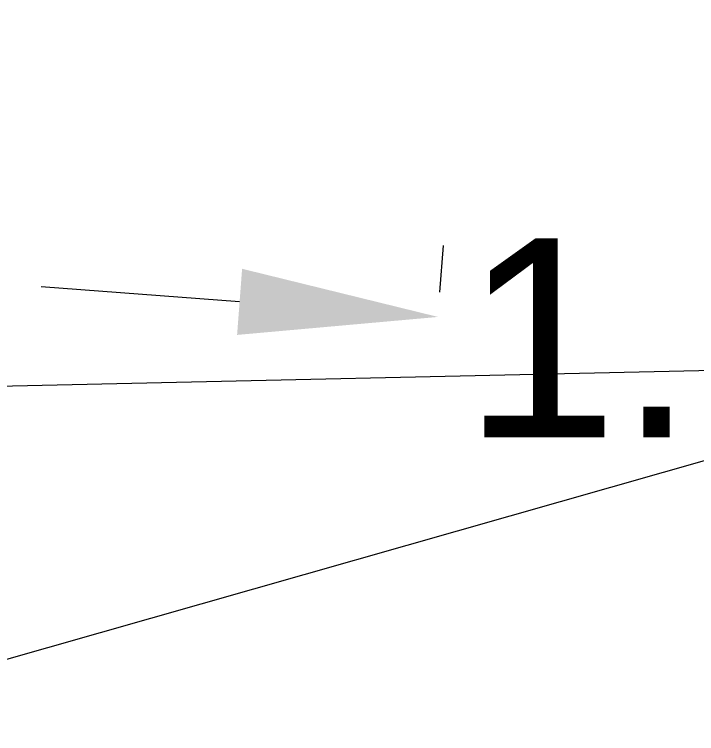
# Model space of a CAD drawing. Header units: metres. Extents: x 180 to 3220, y 13789 to 15035.
# Drawn here: x 764.223 to 765.936, y 14759.283 to 14761.09 of the extents above; entities that cross this region are included whole.
import ezdxf

# ---------------------------------------------------------------- set-up
doc = ezdxf.new("R2010")
doc.units = ezdxf.units.M
doc.header["$MEASUREMENT"] = 0
doc.layers.add('02 Выноски план', color=170, linetype='Continuous')
doc.layers.add('50 Дендроплан (привязки)', color=7, linetype='Continuous')
doc.styles.get("Standard").update_dxf_attribs({"font": 'arial.ttf'})
doc.dimstyles.get("Standard").update_dxf_attribs({"dimtxt": 0.18, "dimasz": 0.18, "dimexe": 0.18, "dimexo": 0.0625, "dimgap": 0.09, "dimtad": 0, "dimtih": 1, "dimtoh": 1, "dimdec": 4, "dimzin": 0, "dimdsep": 46, "dimtxsty": 'Standard', "dimcen": 0.09, "dimadec": 0, "dimazin": 0, "dimtfac": 1, "dimtdec": 4, "dimtofl": 0, "dimtmove": 0, "dimatfit": 3, "dimfxl": 1, "dimtolj": 1, "dimtzin": 0, "dimarcsym": 0})

# ---------------------------------------------------------------- blocks, each defined once
blk = doc.blocks.new('*D88')
at = {"layer": '50 Дендроплан (привязки)', "color": 0, "lineweight": 0, "ltscale": 4}
for p, q in [((765.2916, 14760.3923), (765.3005, 14760.5095)), ((764.7883, 14760.3679), (764.2897, 14760.4058)), ((766.7771, 14760.2795), (766.786, 14760.3966)), ((767.271, 14760.1793), (767.7695, 14760.1414))]:
    blk.add_line(p, q, dxfattribs=at)
at = {"layer": '50 Дендроплан (привязки)', "color": 0, "lineweight": 5, "ltscale": 4}
for points in [[(764.7946, 14760.451), (764.782, 14760.2848), (765.2868, 14760.33)], [(767.2773, 14760.2623), (767.2646, 14760.0962), (766.7724, 14760.2171)]]:
    blk.add_solid(points, dxfattribs=at)
at = {"layer": '50 Дендроплан (привязки)', "color": 0, "ltscale": 4, "insert": (766.0296, 14760.2736), "char_height": 0.5, "attachment_point": 5}
blk.add_mtext('\\A1;1.50', dxfattribs=at)
blk = doc.blocks.new('*D227')
at = {"layer": '50 Дендроплан (привязки)', "color": 0, "lineweight": 0, "ltscale": 4}
for p, q in [((765.9587, 14793.1452), (763.0352, 14793.079)), ((763.2265, 14792.5832), (763.5802, 14776.9619)), ((763.9497, 14760.6497), (763.5959, 14776.271)), ((766.7046, 14760.212), (763.781, 14760.1458))]:
    blk.add_line(p, q, dxfattribs=at)
at = {"layer": '50 Дендроплан (привязки)', "color": 0, "lineweight": 5, "ltscale": 4}
for points in [[(763.3098, 14792.5851), (763.1431, 14792.5813), (763.2151, 14793.0831)], [(764.033, 14760.6516), (763.8663, 14760.6479), (763.961, 14760.1499)]]:
    blk.add_solid(points, dxfattribs=at)
at = {"layer": '50 Дендроплан (привязки)', "color": 0, "ltscale": 4, "insert": (763.5881, 14776.6165), "char_height": 0.5, "attachment_point": 5}
blk.add_mtext('\\A1;32.94', dxfattribs=at)

msp = doc.modelspace()

# ---------------------------------------------------------------- linework, layer by layer
at = {"layer": '02 Выноски план', "color": 84, "lineweight": 20}
msp.add_lwpolyline([(762.7613, 14759.0594), (766.9779, 14760.2605), (766.0815, 14793.1117)], dxfattribs=at)

# ---------------------------------------------------------------- dimensions: what is measured, and where the dimension line sits
at = {"layer": '50 Дендроплан (привязки)', "ltscale": 4}
dim = msp.add_aligned_dim(p1=(766.0212, 14793.1466), p2=(766.767, 14760.2134), distance=-2.8068, dimstyle='Standard', override={"dimtxt": 0.5, "dimasz": 0.5, "dimdec": 2, "dimlwd": 0, "dimlwe": 0}, dxfattribs=at)
dim.commit()
dim.dimension.update_dxf_attribs({"geometry": '*D227', "text_midpoint": (763.5881, 14776.6165)})
dim = msp.add_aligned_dim(p1=(766.7724, 14760.2171), p2=(765.2868, 14760.33), distance=0, text='1.50', dimstyle='Standard', override={"dimtxt": 0.5, "dimasz": 0.5, "dimdec": 2, "dimlwd": 0, "dimlwe": 0}, dxfattribs=at)
dim.commit()
dim.dimension.update_dxf_attribs({"geometry": '*D88', "text_midpoint": (766.0296, 14760.2736)})

doc.saveas('drawing.dxf')
